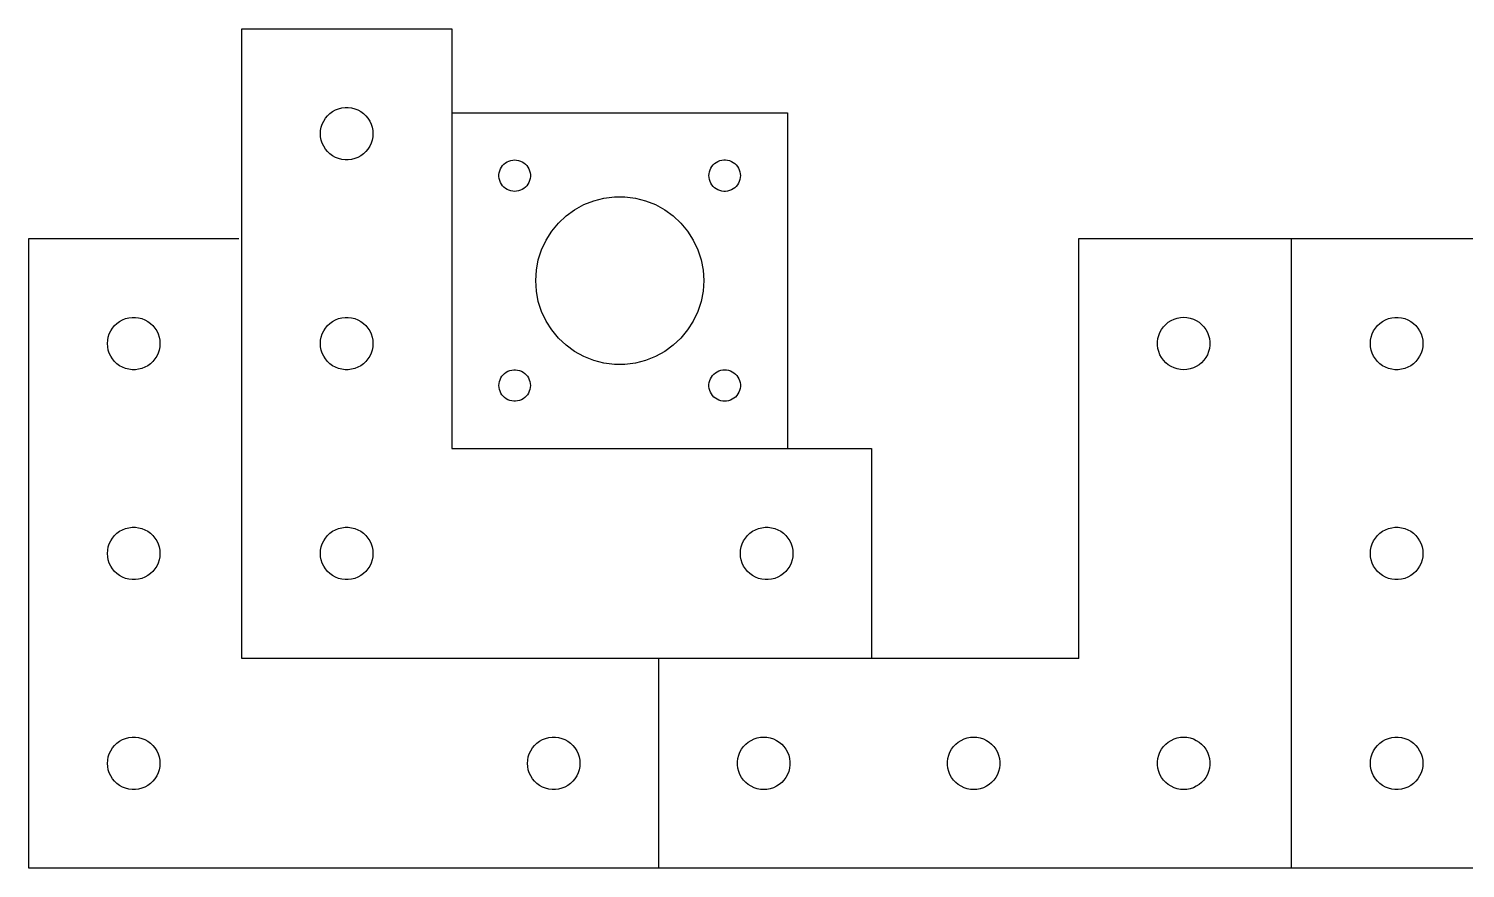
# Model space of a CAD drawing. Extents: x 0 to 499, y -2 to 80.
# Drawn here: x 0.1 to 137, y 0.1 to 80.1 of the extents above; entities that cross this region are included whole.
import ezdxf

# ---------------------------------------------------------------- set-up
doc = ezdxf.new("R2010")
doc.units = 0
doc.layers.add('LAYER_1', color=7, linetype='CONTINUOUS')

msp = doc.modelspace()

# ---------------------------------------------------------------- linework, layer by layer
at = {"layer": 'LAYER_1', "color": 7}
for p, q in [((20.423333, 20.141117), (20.423333, 80.141115)), ((20.423333, 80.141115), (40.423333, 80.141115)), ((40.423333, 80.141115), (40.423333, 40.141116)), ((29.359333, 72.403115), (29.650333, 72.519114)), ((29.650333, 72.519114), (29.955333, 72.597115)), ((29.955333, 72.597115), (30.266334, 72.636115)), ((30.266334, 72.636115), (30.580333, 72.636115)), ((30.580333, 72.636115), (30.891334, 72.597115)), ((30.891334, 72.597115), (31.196333, 72.519114)), ((31.196333, 72.519114), (31.487334, 72.403115)), ((28.099333, 71.061115), (28.232333, 71.345115)), ((28.232333, 71.345115), (28.400334, 71.610116)), ((28.400334, 71.610116), (28.601333, 71.852116)), ((28.601333, 71.852116), (28.829333, 72.067116)), ((28.829333, 72.067116), (29.083333, 72.252115)), ((29.083333, 72.252115), (29.359333, 72.403115)), ((31.487334, 72.403115), (31.763333, 72.252115)), ((31.763333, 72.252115), (32.017333, 72.067116)), ((32.017333, 72.067116), (32.245333, 71.852116)), ((32.245333, 71.852116), (32.446333, 71.610116)), ((32.446333, 71.610116), (32.614333, 71.345115)), ((32.614333, 71.345115), (32.747334, 71.061115)), ((40.423334, 72.141112), (72.423334, 72.141112)), ((72.423334, 72.141112), (72.423334, 40.141117)), ((27.943333, 69.828114), (27.923332, 70.141116)), ((27.923333, 70.141116), (27.943334, 70.454114)), ((27.943333, 70.454114), (28.002333, 70.763116)), ((28.002333, 69.519115), (27.943333, 69.828114)), ((28.002333, 70.763116), (28.099333, 71.061115)), ((32.747334, 71.061115), (32.844333, 70.763116)), ((32.844333, 70.763116), (32.903333, 70.454114)), ((32.903333, 69.828114), (32.844333, 69.519115)), ((32.923334, 70.141116), (32.903332, 69.828114)), ((32.903333, 70.454114), (32.923334, 70.141116)), ((28.099333, 69.221116), (28.002333, 69.519115)), ((28.232333, 68.937116), (28.099333, 69.221116)), ((28.400334, 68.672115), (28.232333, 68.937116)), ((28.601333, 68.430115), (28.400334, 68.672115)), ((28.829333, 68.215115), (28.601333, 68.430115)), ((32.245333, 68.430115), (32.017333, 68.215115)), ((32.446333, 68.672115), (32.245333, 68.430115)), ((32.614333, 68.937116), (32.446333, 68.672115)), ((32.747334, 69.221116), (32.614333, 68.937116)), ((32.844333, 69.519115), (32.747334, 69.221116)), ((29.083333, 68.030116), (28.829333, 68.215115)), ((29.359333, 67.879116), (29.083333, 68.030116)), ((29.650333, 67.763117), (29.359333, 67.879116)), ((29.955333, 67.685116), (29.650333, 67.763117)), ((30.266334, 67.646116), (29.955333, 67.685116)), ((30.580333, 67.646116), (30.266334, 67.646116)), ((30.891334, 67.685116), (30.580333, 67.646116)), ((31.196333, 67.763117), (30.891334, 67.685116)), ((31.487334, 67.879116), (31.196333, 67.763117)), ((31.763333, 68.030116), (31.487334, 67.879116)), ((32.017333, 68.215115), (31.763333, 68.030116)), ((45.157334, 66.945116), (45.267334, 67.097121)), ((45.267334, 67.097121), (45.396334, 67.234112)), ((45.396334, 67.234112), (45.541334, 67.3551)), ((45.541334, 67.3551), (45.700334, 67.45512)), ((45.700334, 67.45512), (45.871334, 67.536118)), ((45.871334, 67.536118), (46.050334, 67.594114)), ((46.050334, 67.594114), (46.235334, 67.62911)), ((46.235334, 67.62911), (46.423334, 67.641246)), ((46.423334, 67.641104), (46.611334, 67.628969)), ((46.611334, 67.62911), (46.796334, 67.594114)), ((46.796334, 67.594114), (46.975334, 67.536118)), ((46.975334, 67.536118), (47.146334, 67.45512)), ((47.146334, 67.45512), (47.305334, 67.3551)), ((47.305334, 67.3551), (47.450334, 67.234112)), ((47.450334, 67.234112), (47.579334, 67.097121)), ((47.579334, 67.097121), (47.689334, 66.945116)), ((65.209334, 67.023122), (65.330334, 67.1681)), ((65.330334, 67.1681), (65.467334, 67.297104)), ((65.467334, 67.297104), (65.619334, 67.407114)), ((65.619334, 67.407114), (65.784334, 67.498102)), ((65.784334, 67.498102), (65.959334, 67.568122)), ((65.959334, 67.568122), (66.142334, 67.614124)), ((66.142334, 67.614124), (66.329334, 67.638113)), ((66.329334, 67.638113), (66.517334, 67.638113)), ((66.517334, 67.638113), (66.704334, 67.614124)), ((66.704334, 67.614124), (66.887334, 67.568122)), ((66.887334, 67.568122), (67.062334, 67.498102)), ((67.062334, 67.498102), (67.227334, 67.407114)), ((67.227334, 67.407114), (67.379334, 67.297104)), ((67.379334, 67.297104), (67.516334, 67.1681)), ((67.516334, 67.1681), (67.637334, 67.023122)), ((44.926334, 66.235102), (44.950334, 66.422102)), ((44.926334, 66.047113), (44.926334, 66.235102)), ((44.950334, 65.860113), (44.926334, 66.047113)), ((44.950334, 66.422102), (44.996334, 66.605123)), ((44.996334, 65.67712), (44.950334, 65.860113)), ((44.996334, 66.605123), (45.066334, 66.780101)), ((45.066334, 65.502114), (44.996334, 65.67712)), ((45.066334, 66.780101), (45.157334, 66.945116)), ((47.689334, 66.945116), (47.780334, 66.780101)), ((47.780334, 66.780101), (47.850334, 66.605123)), ((47.850334, 65.67712), (47.780334, 65.502114)), ((47.850334, 66.605123), (47.896334, 66.422102)), ((47.896334, 65.860113), (47.850334, 65.67712)), ((47.896334, 66.422102), (47.920334, 66.235102)), ((47.920334, 66.047113), (47.896334, 65.860113)), ((47.920334, 66.235102), (47.920334, 66.047113)), ((64.923334, 66.141122), (64.935334, 66.32911)), ((64.935334, 65.953105), (64.923334, 66.141122)), ((64.935334, 66.32911), (64.970334, 66.514106)), ((64.970334, 65.768108), (64.935334, 65.953105)), ((64.970334, 66.514106), (65.028334, 66.69312)), ((65.028334, 65.589123), (64.970334, 65.768108)), ((65.028334, 66.69312), (65.109334, 66.864118)), ((65.109334, 66.864118), (65.209334, 67.023122)), ((67.637334, 67.023122), (67.737334, 66.864118)), ((67.737334, 66.864118), (67.818334, 66.69312)), ((67.818334, 66.69312), (67.876334, 66.514106)), ((67.876334, 65.768108), (67.818334, 65.589123)), ((67.876334, 66.514106), (67.911334, 66.32911)), ((67.911334, 65.953105), (67.876334, 65.768108)), ((67.911334, 66.32911), (67.923334, 66.141122)), ((67.923334, 66.141122), (67.911334, 65.953105)), ((45.157334, 65.337099), (45.066334, 65.502114)), ((45.267334, 65.185122), (45.157334, 65.337099)), ((45.396334, 65.048103), (45.267334, 65.185122)), ((45.541334, 64.927114), (45.396334, 65.048103)), ((45.700334, 64.827123), (45.541334, 64.927114)), ((45.871334, 64.746125), (45.700334, 64.827123)), ((46.050334, 64.6881), (45.871334, 64.746125)), ((46.235334, 64.653105), (46.050334, 64.6881)), ((46.423334, 64.64111), (46.235334, 64.653246)), ((46.611334, 64.653105), (46.423334, 64.640969)), ((46.796334, 64.6881), (46.611334, 64.653105)), ((46.975334, 64.746125), (46.796334, 64.6881)), ((47.146334, 64.827123), (46.975334, 64.746125)), ((47.305334, 64.927114), (47.146334, 64.827123)), ((47.450334, 65.048103), (47.305334, 64.927114)), ((47.579334, 65.185122), (47.450334, 65.048103)), ((47.689334, 65.337099), (47.579334, 65.185122)), ((47.780334, 65.502114), (47.689334, 65.337099)), ((65.109334, 65.418125), (65.028334, 65.589123)), ((65.209334, 65.259121), (65.109334, 65.418125)), ((65.330334, 65.114115), (65.209334, 65.259121)), ((65.467334, 64.985111), (65.330334, 65.114115)), ((65.619334, 64.875101), (65.467334, 64.985111)), ((65.784334, 64.784112), (65.619334, 64.875101)), ((65.959334, 64.714121), (65.784334, 64.784112)), ((66.142334, 64.668119), (65.959334, 64.714121)), ((66.329334, 64.644102), (66.142334, 64.668091)), ((66.517334, 64.644102), (66.329334, 64.644102)), ((66.704334, 64.668119), (66.517334, 64.64413)), ((66.887334, 64.714121), (66.704334, 64.668119)), ((67.062334, 64.784112), (66.887334, 64.714121)), ((67.227334, 64.875101), (67.062334, 64.784112)), ((67.379334, 64.985111), (67.227334, 64.875101)), ((67.516334, 65.114115), (67.379334, 64.985111)), ((67.637334, 65.259121), (67.516334, 65.114115)), ((67.737334, 65.418125), (67.637334, 65.259121)), ((67.818334, 65.589123), (67.737334, 65.418125)), ((52.136334, 62.896102), (53.017334, 63.380113)), ((53.017334, 63.380113), (53.951334, 63.749119)), ((53.951334, 63.749119), (54.924334, 63.999111)), ((54.924334, 63.999111), (55.921334, 64.125124)), ((55.921334, 64.125124), (56.925334, 64.125124)), ((56.925334, 64.125124), (57.922334, 63.999111)), ((57.922334, 63.999111), (58.895334, 63.749119)), ((58.895334, 63.749119), (59.829334, 63.380113)), ((59.829334, 63.380113), (60.710334, 62.896102)), ((49.951334, 60.843105), (50.591334, 61.617099)), ((50.591334, 61.617099), (51.324334, 62.305101)), ((51.324334, 62.305101), (52.136334, 62.896102)), ((60.710334, 62.896102), (61.522334, 62.305101)), ((61.522334, 62.305101), (62.255334, 61.617099)), ((62.255334, 61.617099), (62.895334, 60.843105)), ((49.413334, 59.995112), (49.951334, 60.843105)), ((62.895334, 60.843105), (63.433334, 59.995112)), ((0.141111, 0.141117), (0.141111, 60.141116)), ((0.141111, 60.141116), (20.141111, 60.141116)), ((48.674334, 58.131119), (48.985334, 59.086102)), ((48.985334, 59.086102), (49.413334, 59.995112)), ((63.433334, 59.995112), (63.861334, 59.086102)), ((63.861334, 59.086102), (64.172334, 58.131119)), ((100.141109, 20.141113), (100.141109, 60.141111)), ((100.141109, 60.141111), (140.42333, 60.141111)), ((120.42333, 0.141112), (120.42333, 60.141111)), ((48.486334, 57.144103), (48.674334, 58.131119)), ((64.172334, 58.131119), (64.360334, 57.144103)), ((48.423334, 56.141113), (48.486334, 57.144103)), ((48.486334, 55.138124), (48.423334, 56.141113)), ((64.360334, 57.144103), (64.423334, 56.141113)), ((64.423334, 56.141113), (64.360334, 55.138124)), ((48.674334, 54.151108), (48.486334, 55.138124)), ((64.360334, 55.138124), (64.172334, 54.151108)), ((48.985334, 53.196124), (48.674334, 54.151108)), ((64.172334, 54.151108), (63.861334, 53.196124)), ((8.319111, 51.852117), (8.547111, 52.067116)), ((8.547111, 52.067116), (8.801111, 52.252116)), ((8.801111, 52.252116), (9.077111, 52.403116)), ((9.077111, 52.403116), (9.368111, 52.519115)), ((9.368111, 52.519115), (9.673111, 52.597115)), ((9.673111, 52.597115), (9.984111, 52.636116)), ((9.984111, 52.636116), (10.298111, 52.636116)), ((10.298111, 52.636116), (10.609111, 52.597115)), ((10.609111, 52.597115), (10.914111, 52.519115)), ((10.914111, 52.519115), (11.205111, 52.403116)), ((11.205111, 52.403116), (11.481111, 52.252116)), ((11.481111, 52.252116), (11.735111, 52.067116)), ((11.735111, 52.067116), (11.963111, 51.852117)), ((28.601333, 51.852116), (28.829333, 52.067116)), ((28.829333, 52.067116), (29.083333, 52.252116)), ((29.083333, 52.252116), (29.359333, 52.403116)), ((29.359333, 52.403116), (29.650333, 52.519115)), ((29.650333, 52.519115), (29.955333, 52.597115)), ((29.955333, 52.597115), (30.266334, 52.636116)), ((30.266334, 52.636116), (30.580333, 52.636116)), ((30.580333, 52.636116), (30.891334, 52.597115)), ((30.891334, 52.597115), (31.196333, 52.519115)), ((31.196333, 52.519115), (31.487334, 52.403116)), ((31.487334, 52.403116), (31.763333, 52.252116)), ((31.763333, 52.252116), (32.017333, 52.067116)), ((32.017333, 52.067116), (32.245333, 51.852116)), ((49.413334, 52.287115), (48.985334, 53.196124)), ((49.951334, 51.439122), (49.413334, 52.287115)), ((63.433334, 52.287115), (62.895334, 51.439122)), ((63.861334, 53.196124), (63.433334, 52.287115)), ((108.4301, 51.963112), (108.672105, 52.164111)), ((108.672105, 52.164111), (108.937112, 52.332112)), ((108.937112, 52.332112), (109.221112, 52.465112)), ((109.221112, 52.465112), (109.51911, 52.562112)), ((109.51911, 52.562112), (109.828116, 52.621114)), ((109.828116, 52.621114), (110.1411, 52.641123)), ((110.1411, 52.641112), (110.454113, 52.621102)), ((110.454113, 52.621114), (110.763118, 52.562112)), ((110.763118, 52.562112), (111.061116, 52.465112)), ((111.061116, 52.465112), (111.345116, 52.332112)), ((111.345116, 52.332112), (111.610123, 52.164111)), ((111.610123, 52.164111), (111.8521, 51.963112)), ((128.60133, 51.852112), (128.82933, 52.067111)), ((128.82933, 52.067111), (129.08333, 52.252111)), ((129.08333, 52.252111), (129.35933, 52.403111)), ((129.35933, 52.403111), (129.65033, 52.51911)), ((129.65033, 52.51911), (129.95533, 52.597111)), ((129.95533, 52.597111), (130.26633, 52.636111)), ((130.26633, 52.636111), (130.58033, 52.636111)), ((130.58033, 52.636111), (130.891331, 52.597111)), ((130.891331, 52.597111), (131.19633, 52.51911)), ((131.19633, 52.51911), (131.487331, 52.403111)), ((131.487331, 52.403111), (131.76333, 52.252111)), ((131.76333, 52.252111), (132.01733, 52.067111)), ((132.01733, 52.067111), (132.24533, 51.852112)), ((7.661111, 50.454115), (7.720111, 50.763117)), ((7.720111, 50.763117), (7.817111, 51.061115)), ((7.817111, 51.061115), (7.950111, 51.345116)), ((7.950111, 51.345116), (8.118111, 51.610117)), ((8.118111, 51.610117), (8.319111, 51.852117)), ((11.963111, 51.852117), (12.164111, 51.610117)), ((12.164111, 51.610117), (12.332111, 51.345116)), ((12.332111, 51.345116), (12.465111, 51.061115)), ((12.465111, 51.061115), (12.562111, 50.763117)), ((12.562111, 50.763117), (12.621111, 50.454115)), ((27.943333, 50.454115), (28.002333, 50.763117)), ((28.002333, 50.763117), (28.099333, 51.061115)), ((28.099333, 51.061115), (28.232333, 51.345116)), ((28.232333, 51.345116), (28.400334, 51.610117)), ((28.400334, 51.610117), (28.601333, 51.852116)), ((32.245333, 51.852116), (32.446333, 51.610117)), ((32.446333, 51.610117), (32.614333, 51.345116)), ((32.614333, 51.345116), (32.747334, 51.061115)), ((32.747334, 51.061115), (32.844333, 50.763117)), ((32.844333, 50.763117), (32.903333, 50.454115)), ((50.591334, 50.665099), (49.951334, 51.439122)), ((51.324334, 49.977098), (50.591334, 50.665099)), ((62.255334, 50.665099), (61.522334, 49.977098)), ((62.895334, 51.439122), (62.255334, 50.665099)), ((107.685118, 50.609112), (107.763096, 50.914112)), ((107.763096, 50.914112), (107.879117, 51.205112)), ((107.879117, 51.205112), (108.030106, 51.481114)), ((108.030106, 51.481114), (108.215103, 51.735114)), ((108.215103, 51.735114), (108.4301, 51.963112)), ((111.8521, 51.963112), (112.067097, 51.735114)), ((112.067097, 51.735114), (112.252122, 51.481114)), ((112.252122, 51.481114), (112.403111, 51.205112)), ((112.403111, 51.205112), (112.519104, 50.914112)), ((112.519104, 50.914112), (112.597111, 50.609112)), ((127.94333, 50.45411), (128.00233, 50.763112)), ((128.00233, 50.763112), (128.09933, 51.061111)), ((128.09933, 51.061111), (128.23233, 51.345111)), ((128.23233, 51.345111), (128.400331, 51.610112)), ((128.400331, 51.610112), (128.60133, 51.852112)), ((132.24533, 51.852112), (132.44633, 51.610112)), ((132.44633, 51.610112), (132.61433, 51.345111)), ((132.61433, 51.345111), (132.747331, 51.061111)), ((132.747331, 51.061111), (132.84433, 50.763112)), ((132.84433, 50.763112), (132.90333, 50.45411)), ((7.661111, 49.828115), (7.64111, 50.141116)), ((7.641111, 50.141116), (7.661112, 50.454115)), ((7.720111, 49.519115), (7.661111, 49.828115)), ((7.817111, 49.221117), (7.720111, 49.519115)), ((12.562111, 49.519115), (12.465111, 49.221117)), ((12.621111, 49.828115), (12.562111, 49.519115)), ((12.641111, 50.141116), (12.62111, 49.828115)), ((12.621111, 50.454115), (12.641112, 50.141116)), ((27.943333, 49.828115), (27.923332, 50.141116)), ((27.923333, 50.141116), (27.943334, 50.454115)), ((28.002333, 49.519115), (27.943333, 49.828115)), ((28.099333, 49.221114), (28.002333, 49.519115)), ((32.844333, 49.519115), (32.747334, 49.221114)), ((32.903333, 49.828115), (32.844333, 49.519115)), ((32.923334, 50.141116), (32.903332, 49.828115)), ((32.903333, 50.454115), (32.923334, 50.141116)), ((52.136334, 49.386124), (51.324334, 49.977098)), ((53.017334, 48.902113), (52.136334, 49.386124)), ((60.710334, 49.386124), (59.829334, 48.902113)), ((61.522334, 49.977098), (60.710334, 49.386124)), ((107.646114, 50.298111), (107.685118, 50.609112)), ((107.646114, 49.984111), (107.646114, 50.298111)), ((107.685118, 49.673113), (107.646114, 49.984111)), ((107.763096, 49.368113), (107.685118, 49.673113)), ((107.879117, 49.077114), (107.763096, 49.368113)), ((112.519104, 49.368113), (112.403111, 49.077114)), ((112.597111, 49.673113), (112.519104, 49.368113)), ((112.597111, 50.609112), (112.636114, 50.298111)), ((112.636114, 49.984111), (112.597111, 49.673113)), ((112.636114, 50.298111), (112.636114, 49.984111)), ((127.94333, 49.82811), (127.923329, 50.141111)), ((127.92333, 50.141111), (127.943331, 50.45411)), ((128.00233, 49.51911), (127.94333, 49.82811)), ((128.09933, 49.221112), (128.00233, 49.51911)), ((132.84433, 49.51911), (132.747331, 49.221112)), ((132.90333, 49.82811), (132.84433, 49.51911)), ((132.923331, 50.141111), (132.903329, 49.82811)), ((132.90333, 50.45411), (132.923331, 50.141111)), ((7.950111, 48.937117), (7.817111, 49.221117)), ((8.118111, 48.672116), (7.950111, 48.937117)), ((8.319111, 48.430116), (8.118111, 48.672116)), ((8.547111, 48.215116), (8.319111, 48.430116)), ((8.801111, 48.030116), (8.547111, 48.215116)), ((9.077111, 47.879116), (8.801111, 48.030116)), ((11.481111, 48.030116), (11.205111, 47.879116)), ((11.735111, 48.215116), (11.481111, 48.030116)), ((11.963111, 48.430116), (11.735111, 48.215116)), ((12.164111, 48.672116), (11.963111, 48.430116)), ((12.332111, 48.937117), (12.164111, 48.672116)), ((12.465111, 49.221117), (12.332111, 48.937117)), ((28.232333, 48.937117), (28.099333, 49.221114)), ((28.400334, 48.672115), (28.232333, 48.937117)), ((28.601333, 48.430116), (28.400334, 48.672115)), ((28.829333, 48.215116), (28.601333, 48.430116)), ((29.083333, 48.030116), (28.829333, 48.215116)), ((29.359333, 47.879116), (29.083333, 48.030116)), ((31.763333, 48.030116), (31.487334, 47.879116)), ((32.017333, 48.215116), (31.763333, 48.030116)), ((32.245333, 48.430116), (32.017333, 48.215116)), ((32.446333, 48.672115), (32.245333, 48.430116)), ((32.614333, 48.937117), (32.446333, 48.672115)), ((32.747334, 49.221114), (32.614333, 48.937117)), ((53.951334, 48.533108), (53.017334, 48.902113)), ((54.924334, 48.283115), (53.951334, 48.533108)), ((55.921334, 48.157103), (54.924334, 48.283115)), ((56.925334, 48.157103), (55.921334, 48.157103)), ((57.922334, 48.283115), (56.925334, 48.157103)), ((58.895334, 48.533108), (57.922334, 48.283115)), ((59.829334, 48.902113), (58.895334, 48.533108)), ((108.030106, 48.801112), (107.879117, 49.077114)), ((108.215103, 48.547112), (108.030106, 48.801112)), ((108.4301, 48.319113), (108.215103, 48.547112)), ((108.672105, 48.118111), (108.4301, 48.319113)), ((108.937112, 47.950113), (108.672105, 48.118111)), ((109.221112, 47.817113), (108.937112, 47.950113)), ((111.345116, 47.950113), (111.061116, 47.817113)), ((111.610123, 48.118111), (111.345116, 47.950113)), ((111.8521, 48.319113), (111.610123, 48.118111)), ((112.067097, 48.547112), (111.8521, 48.319113)), ((112.252122, 48.801112), (112.067097, 48.547112)), ((112.403111, 49.077114), (112.252122, 48.801112)), ((128.23233, 48.937112), (128.09933, 49.221112)), ((128.400331, 48.672111), (128.23233, 48.937112)), ((128.60133, 48.430111), (128.400331, 48.672111)), ((128.82933, 48.215111), (128.60133, 48.430111)), ((129.08333, 48.030112), (128.82933, 48.215111)), ((129.35933, 47.879111), (129.08333, 48.030112)), ((131.76333, 48.030112), (131.487331, 47.879111)), ((132.01733, 48.215111), (131.76333, 48.030112)), ((132.24533, 48.430111), (132.01733, 48.215111)), ((132.44633, 48.672111), (132.24533, 48.430111)), ((132.61433, 48.937112), (132.44633, 48.672111)), ((132.747331, 49.221112), (132.61433, 48.937112)), ((9.368111, 47.763117), (9.077111, 47.879116)), ((9.673111, 47.685117), (9.368111, 47.763117)), ((9.984111, 47.646116), (9.673111, 47.685117)), ((10.298111, 47.646116), (9.984111, 47.646116)), ((10.609111, 47.685117), (10.298111, 47.646116)), ((10.914111, 47.763117), (10.609111, 47.685117)), ((11.205111, 47.879116), (10.914111, 47.763117)), ((29.650333, 47.763114), (29.359333, 47.879116)), ((29.955333, 47.685117), (29.650333, 47.763114)), ((30.266334, 47.646116), (29.955333, 47.685117)), ((30.580333, 47.646116), (30.266334, 47.646116)), ((30.891334, 47.685117), (30.580333, 47.646116)), ((31.196333, 47.763114), (30.891334, 47.685117)), ((31.487334, 47.879116), (31.196333, 47.763114)), ((44.970334, 46.514118), (45.028334, 46.693104)), ((45.028334, 46.693104), (45.109334, 46.864102)), ((45.109334, 46.864102), (45.209334, 47.023106)), ((45.209334, 47.023106), (45.330334, 47.168112)), ((45.330334, 47.168112), (45.467334, 47.297116)), ((45.467334, 47.297116), (45.619334, 47.407126)), ((45.619334, 47.407126), (45.784334, 47.498114)), ((45.784334, 47.498114), (45.959334, 47.568105)), ((45.959334, 47.568105), (46.142334, 47.614108)), ((46.142334, 47.614108), (46.329334, 47.638096)), ((46.329334, 47.638125), (46.517334, 47.638125)), ((46.517334, 47.638125), (46.704334, 47.614136)), ((46.704334, 47.614108), (46.887334, 47.568105)), ((46.887334, 47.568105), (47.062334, 47.498114)), ((47.062334, 47.498114), (47.227334, 47.407126)), ((47.227334, 47.407126), (47.379334, 47.297116)), ((47.379334, 47.297116), (47.516334, 47.168112)), ((47.516334, 47.168112), (47.637334, 47.023106)), ((47.637334, 47.023106), (47.737334, 46.864102)), ((47.737334, 46.864102), (47.818334, 46.693104)), ((47.818334, 46.693104), (47.876334, 46.514118)), ((64.950334, 46.422114), (64.996334, 46.605107)), ((64.996334, 46.605107), (65.066334, 46.780113)), ((65.066334, 46.780113), (65.157334, 46.9451)), ((65.157334, 46.9451), (65.267334, 47.097105)), ((65.267334, 47.097105), (65.396334, 47.234124)), ((65.396334, 47.234124), (65.541334, 47.355112)), ((65.541334, 47.355112), (65.700334, 47.455104)), ((65.700334, 47.455104), (65.871334, 47.536101)), ((65.871334, 47.536101), (66.050334, 47.594098)), ((66.050334, 47.594098), (66.235334, 47.629122)), ((66.235334, 47.629122), (66.423334, 47.641257)), ((66.423334, 47.641116), (66.611334, 47.628981)), ((66.611334, 47.629122), (66.796334, 47.594098)), ((66.796334, 47.594098), (66.975334, 47.536101)), ((66.975334, 47.536101), (67.146334, 47.455104)), ((67.146334, 47.455104), (67.305334, 47.355112)), ((67.305334, 47.355112), (67.450334, 47.234124)), ((67.450334, 47.234124), (67.579334, 47.097105)), ((67.579334, 47.097105), (67.689334, 46.9451)), ((67.689334, 46.9451), (67.780334, 46.780113)), ((67.780334, 46.780113), (67.850334, 46.605107)), ((67.850334, 46.605107), (67.896334, 46.422114)), ((109.51911, 47.720113), (109.221112, 47.817113)), ((109.828116, 47.661112), (109.51911, 47.720113)), ((110.1411, 47.641113), (109.828116, 47.661123)), ((110.454113, 47.661112), (110.1411, 47.641102)), ((110.763118, 47.720113), (110.454113, 47.661112)), ((111.061116, 47.817113), (110.763118, 47.720113)), ((129.65033, 47.763112), (129.35933, 47.879111)), ((129.95533, 47.685112), (129.65033, 47.763112)), ((130.26633, 47.646112), (129.95533, 47.685112)), ((130.58033, 47.646112), (130.26633, 47.646112)), ((130.891331, 47.685112), (130.58033, 47.646112)), ((131.19633, 47.763112), (130.891331, 47.685112)), ((131.487331, 47.879111), (131.19633, 47.763112)), ((44.923334, 46.141105), (44.935334, 46.329122)), ((44.935334, 45.953117), (44.923334, 46.141105)), ((44.935334, 46.329122), (44.970334, 46.514118)), ((44.970334, 45.76812), (44.935334, 45.953117)), ((45.028334, 45.589107), (44.970334, 45.76812)), ((45.109334, 45.418108), (45.028334, 45.589107)), ((45.209334, 45.259104), (45.109334, 45.418108)), ((45.330334, 45.114098), (45.209334, 45.259104)), ((47.637334, 45.259104), (47.516334, 45.114098)), ((47.737334, 45.418108), (47.637334, 45.259104)), ((47.818334, 45.589107), (47.737334, 45.418108)), ((47.876334, 45.76812), (47.818334, 45.589107)), ((47.876334, 46.514118), (47.911334, 46.329122)), ((47.911334, 45.953117), (47.876334, 45.76812)), ((47.911334, 46.329122), (47.923334, 46.141105)), ((47.923334, 46.141105), (47.911334, 45.953117)), ((64.926334, 46.235113), (64.950334, 46.422114)), ((64.926334, 46.047125), (64.926334, 46.235113)), ((64.950334, 45.860125), (64.926334, 46.047125)), ((64.996334, 45.677104), (64.950334, 45.860125)), ((65.066334, 45.502126), (64.996334, 45.677104)), ((65.157334, 45.33711), (65.066334, 45.502126)), ((65.267334, 45.185106), (65.157334, 45.33711)), ((65.396334, 45.048115), (65.267334, 45.185106)), ((67.579334, 45.185106), (67.450334, 45.048115)), ((67.689334, 45.33711), (67.579334, 45.185106)), ((67.780334, 45.502126), (67.689334, 45.33711)), ((67.850334, 45.677104), (67.780334, 45.502126)), ((67.896334, 45.860125), (67.850334, 45.677104)), ((67.896334, 46.422114), (67.920334, 46.235113)), ((67.920334, 46.047125), (67.896334, 45.860125)), ((67.920334, 46.235113), (67.920334, 46.047125)), ((45.467334, 44.985123), (45.330334, 45.114098)), ((45.619334, 44.875113), (45.467334, 44.985123)), ((45.784334, 44.784124), (45.619334, 44.875113)), ((45.959334, 44.714105), (45.784334, 44.784124)), ((46.142334, 44.668103), (45.959334, 44.714105)), ((46.329334, 44.644114), (46.142334, 44.668103)), ((46.517334, 44.644114), (46.329334, 44.644114)), ((46.704334, 44.668103), (46.517334, 44.644114)), ((46.887334, 44.714105), (46.704334, 44.668103)), ((47.062334, 44.784124), (46.887334, 44.714105)), ((47.227334, 44.875113), (47.062334, 44.784124)), ((47.379334, 44.985123), (47.227334, 44.875113)), ((47.516334, 45.114098), (47.379334, 44.985123)), ((65.541334, 44.927098), (65.396334, 45.048115)), ((65.700334, 44.827107), (65.541334, 44.927098)), ((65.871334, 44.746109), (65.700334, 44.827107)), ((66.050334, 44.688112), (65.871334, 44.746109)), ((66.235334, 44.653117), (66.050334, 44.688112)), ((66.423334, 44.641122), (66.235334, 44.653258)), ((66.611334, 44.653117), (66.423334, 44.640981)), ((66.796334, 44.688112), (66.611334, 44.653117)), ((66.975334, 44.746109), (66.796334, 44.688112)), ((67.146334, 44.827107), (66.975334, 44.746109)), ((67.305334, 44.927098), (67.146334, 44.827107)), ((67.450334, 45.048115), (67.305334, 44.927098)), ((40.423333, 40.141116), (80.423332, 40.141116)), ((80.423332, 40.141116), (80.423332, 20.141117)), ((7.950111, 31.345116), (8.118111, 31.610117)), ((8.118111, 31.610117), (8.319111, 31.852117)), ((8.319111, 31.852117), (8.547111, 32.067117)), ((8.547111, 32.067117), (8.801111, 32.252116)), ((8.801111, 32.252116), (9.077111, 32.403116)), ((9.077111, 32.403116), (9.368111, 32.519115)), ((9.368111, 32.519115), (9.673111, 32.597116)), ((9.673111, 32.597116), (9.984111, 32.636116)), ((9.984111, 32.636116), (10.298111, 32.636116)), ((10.298111, 32.636116), (10.609111, 32.597116)), ((10.609111, 32.597116), (10.914111, 32.519115)), ((10.914111, 32.519115), (11.205111, 32.403116)), ((11.205111, 32.403116), (11.481111, 32.252116)), ((11.481111, 32.252116), (11.735111, 32.067117)), ((11.735111, 32.067117), (11.963111, 31.852117)), ((11.963111, 31.852117), (12.164111, 31.610117)), ((12.164111, 31.610117), (12.332111, 31.345116)), ((28.232333, 31.345113), (28.400334, 31.61012)), ((28.400334, 31.61012), (28.601333, 31.852125)), ((28.601333, 31.852125), (28.829333, 32.067122)), ((28.829333, 32.067122), (29.083333, 32.252119)), ((29.083333, 32.252119), (29.359333, 32.403108)), ((29.359333, 32.403108), (29.650333, 32.519129)), ((29.650333, 32.519129), (29.955333, 32.597107)), ((29.955333, 32.597107), (30.266334, 32.636111)), ((30.266334, 32.636111), (30.580333, 32.636111)), ((30.580333, 32.636111), (30.891334, 32.597107)), ((30.891334, 32.597107), (31.196333, 32.519129)), ((31.196333, 32.519129), (31.487334, 32.403108)), ((31.487334, 32.403108), (31.763333, 32.252119)), ((31.763333, 32.252119), (32.017333, 32.067122)), ((32.017333, 32.067122), (32.245333, 31.852125)), ((32.245333, 31.852125), (32.446333, 31.61012)), ((32.446333, 31.61012), (32.614333, 31.345113)), ((68.232334, 31.345113), (68.400332, 31.61012)), ((68.400332, 31.61012), (68.601334, 31.852125)), ((68.601334, 31.852125), (68.829333, 32.067122)), ((68.829333, 32.067122), (69.083333, 32.252119)), ((69.083333, 32.252119), (69.359335, 32.403108)), ((69.359335, 32.403108), (69.650334, 32.519129)), ((69.650334, 32.519129), (69.955334, 32.597107)), ((69.955334, 32.597107), (70.266332, 32.636111)), ((70.266332, 32.636111), (70.580332, 32.636111)), ((70.580332, 32.636111), (70.891333, 32.597107)), ((70.891333, 32.597107), (71.196333, 32.519129)), ((71.196333, 32.519129), (71.487333, 32.403108)), ((71.487333, 32.403108), (71.763335, 32.252119)), ((71.763335, 32.252119), (72.017335, 32.067122)), ((72.017335, 32.067122), (72.245333, 31.852125)), ((72.245333, 31.852125), (72.446332, 31.61012)), ((72.446332, 31.61012), (72.614333, 31.345113)), ((128.23233, 31.345111), (128.400331, 31.610112)), ((128.400331, 31.610112), (128.60133, 31.852112)), ((128.60133, 31.852112), (128.82933, 32.067112)), ((128.82933, 32.067112), (129.08333, 32.252111)), ((129.08333, 32.252111), (129.35933, 32.403112)), ((129.35933, 32.403112), (129.65033, 32.519111)), ((129.65033, 32.519111), (129.95533, 32.597111)), ((129.95533, 32.597111), (130.26633, 32.636111)), ((130.26633, 32.636111), (130.58033, 32.636111)), ((130.58033, 32.636111), (130.891331, 32.597111)), ((130.891331, 32.597111), (131.19633, 32.519111)), ((131.19633, 32.519111), (131.487331, 32.403112)), ((131.487331, 32.403112), (131.76333, 32.252111)), ((131.76333, 32.252111), (132.01733, 32.067112)), ((132.01733, 32.067112), (132.24533, 31.852112)), ((132.24533, 31.852112), (132.44633, 31.610112)), ((132.44633, 31.610112), (132.61433, 31.345111)), ((7.661111, 29.828115), (7.64111, 30.141117)), ((7.641111, 30.141117), (7.661112, 30.454115)), ((7.661111, 30.454115), (7.720111, 30.763117)), ((7.720111, 30.763117), (7.817111, 31.061116)), ((7.817111, 31.061116), (7.950111, 31.345116)), ((12.332111, 31.345116), (12.465111, 31.061116)), ((12.465111, 31.061116), (12.562111, 30.763117)), ((12.562111, 30.763117), (12.621111, 30.454115)), ((12.641111, 30.141117), (12.62111, 29.828115)), ((12.621111, 30.454115), (12.641112, 30.141117)), ((27.943333, 29.828112), (27.923332, 30.141125)), ((27.923333, 30.141125), (27.943334, 30.454109)), ((27.943333, 30.454109), (28.002333, 30.763115)), ((28.002333, 30.763115), (28.099333, 31.061113)), ((28.099333, 31.061113), (28.232333, 31.345113)), ((32.614333, 31.345113), (32.747334, 31.061113)), ((32.747334, 31.061113), (32.844333, 30.763115)), ((32.844333, 30.763115), (32.903333, 30.454109)), ((32.923334, 30.141125), (32.903332, 29.828112)), ((32.903333, 30.454109), (32.923334, 30.141125)), ((67.943333, 29.828112), (67.923323, 30.141125)), ((67.923334, 30.141125), (67.943344, 30.454109)), ((67.943333, 30.454109), (68.002334, 30.763115)), ((68.002334, 30.763115), (68.099334, 31.061113)), ((68.099334, 31.061113), (68.232334, 31.345113)), ((72.614333, 31.345113), (72.747333, 31.061113)), ((72.747333, 31.061113), (72.844333, 30.763115)), ((72.844333, 30.763115), (72.903335, 30.454109)), ((72.923333, 30.141125), (72.903323, 29.828112)), ((72.903335, 30.454109), (72.923344, 30.141125)), ((127.94333, 29.82811), (127.923329, 30.141112)), ((127.92333, 30.141112), (127.943331, 30.45411)), ((127.94333, 30.45411), (128.00233, 30.763113)), ((128.00233, 30.763113), (128.09933, 31.061111)), ((128.09933, 31.061111), (128.23233, 31.345111)), ((132.61433, 31.345111), (132.747331, 31.061111)), ((132.747331, 31.061111), (132.84433, 30.763113)), ((132.84433, 30.763113), (132.90333, 30.45411)), ((132.923331, 30.141112), (132.903329, 29.82811)), ((132.90333, 30.45411), (132.923331, 30.141112)), ((7.720111, 29.519116), (7.661111, 29.828115)), ((7.817111, 29.221114), (7.720111, 29.519116)), ((7.950111, 28.937117), (7.817111, 29.221114)), ((8.118111, 28.672116), (7.950111, 28.937117)), ((12.332111, 28.937117), (12.164111, 28.672116)), ((12.465111, 29.221114), (12.332111, 28.937117)), ((12.562111, 29.519116), (12.465111, 29.221114)), ((12.621111, 29.828115), (12.562111, 29.519116)), ((28.002333, 29.519107), (27.943333, 29.828112)), ((28.099333, 29.221109), (28.002333, 29.519107)), ((28.232333, 28.937109), (28.099333, 29.221109)), ((28.400334, 28.672102), (28.232333, 28.937109)), ((32.614333, 28.937109), (32.446333, 28.672102)), ((32.747334, 29.221109), (32.614333, 28.937109)), ((32.844333, 29.519107), (32.747334, 29.221109)), ((32.903333, 29.828112), (32.844333, 29.519107)), ((68.002334, 29.519107), (67.943333, 29.828112)), ((68.099334, 29.221109), (68.002334, 29.519107)), ((68.232334, 28.937109), (68.099334, 29.221109)), ((68.400332, 28.672102), (68.232334, 28.937109)), ((72.614333, 28.937109), (72.446332, 28.672102)), ((72.747333, 29.221109), (72.614333, 28.937109)), ((72.844333, 29.519107), (72.747333, 29.221109)), ((72.903335, 29.828112), (72.844333, 29.519107)), ((128.00233, 29.519111), (127.94333, 29.82811)), ((128.09933, 29.22111), (128.00233, 29.519111)), ((128.23233, 28.937112), (128.09933, 29.22111)), ((128.400331, 28.672111), (128.23233, 28.937112)), ((132.61433, 28.937112), (132.44633, 28.672111)), ((132.747331, 29.22111), (132.61433, 28.937112)), ((132.84433, 29.519111), (132.747331, 29.22111)), ((132.90333, 29.82811), (132.84433, 29.519111)), ((8.319111, 28.430116), (8.118111, 28.672116)), ((8.547111, 28.215116), (8.319111, 28.430116)), ((8.801111, 28.030117), (8.547111, 28.215116)), ((9.077111, 27.879117), (8.801111, 28.030117)), ((9.368111, 27.763115), (9.077111, 27.879117)), ((9.673111, 27.685117), (9.368111, 27.763115)), ((9.984111, 27.646117), (9.673111, 27.685117)), ((10.298111, 27.646117), (9.984111, 27.646117)), ((10.609111, 27.685117), (10.298111, 27.646117)), ((10.914111, 27.763115), (10.609111, 27.685117)), ((11.205111, 27.879117), (10.914111, 27.763115)), ((11.481111, 28.030117), (11.205111, 27.879117)), ((11.735111, 28.215116), (11.481111, 28.030117)), ((11.963111, 28.430116), (11.735111, 28.215116)), ((12.164111, 28.672116), (11.963111, 28.430116)), ((28.601333, 28.430125), (28.400334, 28.672102)), ((28.829333, 28.215128), (28.601333, 28.430125)), ((29.083333, 28.030103), (28.829333, 28.215128)), ((29.359333, 27.879114), (29.083333, 28.030103)), ((29.650333, 27.763121), (29.359333, 27.879114)), ((29.955333, 27.685114), (29.650333, 27.763121)), ((30.266334, 27.646111), (29.955333, 27.685114)), ((30.580333, 27.646111), (30.266334, 27.646111)), ((30.891334, 27.685114), (30.580333, 27.646111)), ((31.196333, 27.763121), (30.891334, 27.685114)), ((31.487334, 27.879114), (31.196333, 27.763121)), ((31.763333, 28.030103), (31.487334, 27.879114)), ((32.017333, 28.215128), (31.763333, 28.030103)), ((32.245333, 28.430125), (32.017333, 28.215128)), ((32.446333, 28.672102), (32.245333, 28.430125)), ((68.601334, 28.430125), (68.400332, 28.672102)), ((68.829333, 28.215128), (68.601334, 28.430125)), ((69.083333, 28.030103), (68.829333, 28.215128)), ((69.359335, 27.879114), (69.083333, 28.030103)), ((69.650334, 27.763121), (69.359335, 27.879114)), ((69.955334, 27.685114), (69.650334, 27.763121)), ((70.266332, 27.646111), (69.955334, 27.685114)), ((70.580332, 27.646111), (70.266332, 27.646111)), ((70.891333, 27.685114), (70.580332, 27.646111)), ((71.196333, 27.763121), (70.891333, 27.685114)), ((71.487333, 27.879114), (71.196333, 27.763121)), ((71.763335, 28.030103), (71.487333, 27.879114)), ((72.017335, 28.215128), (71.763335, 28.030103)), ((72.245333, 28.430125), (72.017335, 28.215128)), ((72.446332, 28.672102), (72.245333, 28.430125)), ((128.60133, 28.430111), (128.400331, 28.672111)), ((128.82933, 28.215112), (128.60133, 28.430111)), ((129.08333, 28.030112), (128.82933, 28.215112)), ((129.35933, 27.879112), (129.08333, 28.030112)), ((129.65033, 27.76311), (129.35933, 27.879112)), ((129.95533, 27.685112), (129.65033, 27.76311)), ((130.26633, 27.646112), (129.95533, 27.685112)), ((130.58033, 27.646112), (130.26633, 27.646112)), ((130.891331, 27.685112), (130.58033, 27.646112)), ((131.19633, 27.76311), (130.891331, 27.685112)), ((131.487331, 27.879112), (131.19633, 27.76311)), ((131.76333, 28.030112), (131.487331, 27.879112)), ((132.01733, 28.215112), (131.76333, 28.030112)), ((132.24533, 28.430111), (132.01733, 28.215112)), ((132.44633, 28.672111), (132.24533, 28.430111)), ((100.141109, 20.141113), (20.423333, 20.141117)), ((60.14111, 0.141112), (60.14111, 20.141113)), ((8.801111, 12.25212), (9.077111, 12.403108)), ((9.077111, 12.403108), (9.368111, 12.51913)), ((9.368111, 12.51913), (9.673111, 12.597108)), ((9.673111, 12.597108), (9.984111, 12.636111)), ((9.984111, 12.636111), (10.298111, 12.636111)), ((10.298111, 12.636111), (10.609111, 12.597108)), ((10.609111, 12.597108), (10.914111, 12.51913)), ((10.914111, 12.51913), (11.205111, 12.403108)), ((11.205111, 12.403108), (11.481111, 12.25212)), ((48.80111, 12.25212), (49.077112, 12.403108)), ((49.077112, 12.403108), (49.368112, 12.51913)), ((49.368112, 12.51913), (49.673112, 12.597108)), ((49.673112, 12.597108), (49.98411, 12.636111)), ((49.98411, 12.636111), (50.29811, 12.636111)), ((50.29811, 12.636111), (50.609111, 12.597108)), ((50.609111, 12.597108), (50.914111, 12.51913)), ((50.914111, 12.51913), (51.20511, 12.403108)), ((51.20511, 12.403108), (51.481112, 12.25212)), ((68.672109, 12.164112), (68.93711, 12.332113)), ((68.93711, 12.332113), (69.22111, 12.465113)), ((69.22111, 12.465113), (69.519109, 12.562112)), ((69.519109, 12.562112), (69.828111, 12.621112)), ((69.828111, 12.621112), (70.141109, 12.641113)), ((70.141109, 12.641113), (70.454111, 12.621111)), ((70.454111, 12.621112), (70.76311, 12.562112)), ((70.76311, 12.562112), (71.061109, 12.465113)), ((71.061109, 12.465113), (71.345109, 12.332113)), ((71.345109, 12.332113), (71.61011, 12.164112)), ((88.672108, 12.164112), (88.937109, 12.332113)), ((88.937109, 12.332113), (89.22111, 12.465113)), ((89.22111, 12.465113), (89.519108, 12.562112)), ((89.519108, 12.562112), (89.82811, 12.621112)), ((89.82811, 12.621112), (90.141109, 12.641113)), ((90.141109, 12.641113), (90.45411, 12.621111)), ((90.45411, 12.621112), (90.76311, 12.562112)), ((90.76311, 12.562112), (91.061111, 12.465113)), ((91.061111, 12.465113), (91.345108, 12.332113)), ((91.345108, 12.332113), (91.610109, 12.164112)), ((108.672105, 12.164112), (108.937112, 12.332113)), ((108.937112, 12.332113), (109.221112, 12.465113)), ((109.221112, 12.465113), (109.51911, 12.562112)), ((109.51911, 12.562112), (109.828116, 12.621112)), ((109.828116, 12.621112), (110.1411, 12.641113)), ((110.1411, 12.641113), (110.454113, 12.621111)), ((110.454113, 12.621112), (110.763118, 12.562112)), ((110.763118, 12.562112), (111.061116, 12.465113)), ((111.061116, 12.465113), (111.345116, 12.332113)), ((111.345116, 12.332113), (111.610123, 12.164112)), ((129.08333, 12.252115), (129.35933, 12.403104)), ((129.35933, 12.403104), (129.65033, 12.519125)), ((129.65033, 12.519125), (129.95533, 12.597103)), ((129.95533, 12.597103), (130.26633, 12.636106)), ((130.26633, 12.636106), (130.58033, 12.636106)), ((130.58033, 12.636106), (130.891331, 12.597103)), ((130.891331, 12.597103), (131.19633, 12.519125)), ((131.19633, 12.519125), (131.487331, 12.403104)), ((131.487331, 12.403104), (131.76333, 12.252115)), ((7.720111, 10.763115), (7.817111, 11.061114)), ((7.817111, 11.061114), (7.950111, 11.345114)), ((7.950111, 11.345114), (8.118111, 11.61012)), ((8.118111, 11.61012), (8.319111, 11.852126)), ((8.319111, 11.852126), (8.547111, 12.067123)), ((8.547111, 12.067123), (8.801111, 12.25212)), ((11.481111, 12.25212), (11.735111, 12.067123)), ((11.735111, 12.067123), (11.963111, 11.852126)), ((11.963111, 11.852126), (12.164111, 11.61012)), ((12.164111, 11.61012), (12.332111, 11.345114)), ((12.332111, 11.345114), (12.465111, 11.061114)), ((12.465111, 11.061114), (12.562111, 10.763115)), ((47.720112, 10.763115), (47.817111, 11.061114)), ((47.817111, 11.061114), (47.950112, 11.345114)), ((47.950112, 11.345114), (48.11811, 11.61012)), ((48.11811, 11.61012), (48.319111, 11.852126)), ((48.319111, 11.852126), (48.54711, 12.067123)), ((48.54711, 12.067123), (48.80111, 12.25212)), ((51.481112, 12.25212), (51.735112, 12.067123)), ((51.735112, 12.067123), (51.963111, 11.852126)), ((51.963111, 11.852126), (52.16411, 11.61012)), ((52.16411, 11.61012), (52.332111, 11.345114)), ((52.332111, 11.345114), (52.465111, 11.061114)), ((52.465111, 11.061114), (52.562111, 10.763115)), ((67.763111, 10.914112), (67.87911, 11.205113)), ((67.87911, 11.205113), (68.03011, 11.481112)), ((68.03011, 11.481112), (68.215109, 11.735112)), ((68.215109, 11.735112), (68.430109, 11.963112)), ((68.430109, 11.963112), (68.672109, 12.164112)), ((71.61011, 12.164112), (71.85211, 11.963112)), ((71.85211, 11.963112), (72.06711, 11.735112)), ((72.06711, 11.735112), (72.252109, 11.481112)), ((72.252109, 11.481112), (72.403109, 11.205113)), ((72.403109, 11.205113), (72.519108, 10.914112)), ((87.76311, 10.914112), (87.879109, 11.205113)), ((87.879109, 11.205113), (88.030109, 11.481112)), ((88.030109, 11.481112), (88.215109, 11.735112)), ((88.215109, 11.735112), (88.430108, 11.963112)), ((88.430108, 11.963112), (88.672108, 12.164112)), ((91.610109, 12.164112), (91.852109, 11.963112)), ((91.852109, 11.963112), (92.067109, 11.735112)), ((92.067109, 11.735112), (92.252109, 11.481112)), ((92.252109, 11.481112), (92.403109, 11.205113)), ((92.403109, 11.205113), (92.519111, 10.914112)), ((107.763096, 10.914112), (107.879117, 11.205113)), ((107.879117, 11.205113), (108.030106, 11.481112)), ((108.030106, 11.481112), (108.215103, 11.735112)), ((108.215103, 11.735112), (108.4301, 11.963112)), ((108.4301, 11.963112), (108.672105, 12.164112)), ((111.610123, 12.164112), (111.8521, 11.963112)), ((111.8521, 11.963112), (112.067097, 11.735112)), ((112.067097, 11.735112), (112.252122, 11.481112)), ((112.252122, 11.481112), (112.403111, 11.205113)), ((112.403111, 11.205113), (112.519104, 10.914112)), ((128.00233, 10.76311), (128.09933, 11.061109)), ((128.09933, 11.061109), (128.23233, 11.345109)), ((128.23233, 11.345109), (128.400331, 11.610116)), ((128.400331, 11.610116), (128.60133, 11.852121)), ((128.60133, 11.852121), (128.82933, 12.067118)), ((128.82933, 12.067118), (129.08333, 12.252115)), ((131.76333, 12.252115), (132.01733, 12.067118)), ((132.01733, 12.067118), (132.24533, 11.852121)), ((132.24533, 11.852121), (132.44633, 11.610116)), ((132.44633, 11.610116), (132.61433, 11.345109)), ((132.61433, 11.345109), (132.747331, 11.061109)), ((132.747331, 11.061109), (132.84433, 10.76311)), ((7.661111, 9.828113), (7.64111, 10.141126)), ((7.641111, 10.141126), (7.661112, 10.45411)), ((7.661111, 10.45411), (7.720111, 10.763115)), ((7.720111, 9.519108), (7.661111, 9.828113)), ((12.562111, 10.763115), (12.621111, 10.45411)), ((12.621111, 9.828113), (12.562111, 9.519108)), ((12.641111, 10.141126), (12.62111, 9.828113)), ((12.621111, 10.45411), (12.641112, 10.141126)), ((47.66111, 9.828113), (47.641101, 10.141126)), ((47.641112, 10.141126), (47.661122, 10.45411)), ((47.66111, 10.45411), (47.720112, 10.763115)), ((47.720112, 9.519108), (47.66111, 9.828113)), ((52.562111, 10.763115), (52.621112, 10.45411)), ((52.621112, 9.828113), (52.562111, 9.519108)), ((52.641111, 10.141126), (52.621101, 9.828113)), ((52.621112, 10.45411), (52.641122, 10.141126)), ((67.64611, 10.298112), (67.68511, 10.609113)), ((67.64611, 9.984113), (67.64611, 10.298112)), ((67.68511, 9.673112), (67.64611, 9.984113)), ((67.68511, 10.609113), (67.763111, 10.914112)), ((67.763111, 9.368112), (67.68511, 9.673112)), ((72.519108, 10.914112), (72.597109, 10.609113)), ((72.597109, 9.673112), (72.519108, 9.368112)), ((72.597109, 10.609113), (72.636109, 10.298112)), ((72.636109, 9.984113), (72.597109, 9.673112)), ((72.636109, 10.298112), (72.636109, 9.984113)), ((87.646109, 10.298112), (87.68511, 10.609113)), ((87.646109, 9.984113), (87.646109, 10.298112)), ((87.68511, 9.673112), (87.646109, 9.984113)), ((87.68511, 10.609113), (87.76311, 10.914112)), ((87.76311, 9.368112), (87.68511, 9.673112)), ((92.519111, 10.914112), (92.597108, 10.609113)), ((92.597108, 9.673112), (92.519111, 9.368112)), ((92.597108, 10.609113), (92.636109, 10.298112)), ((92.636109, 9.984113), (92.597108, 9.673112)), ((92.636109, 10.298112), (92.636109, 9.984113)), ((107.646114, 10.298112), (107.685118, 10.609113)), ((107.646114, 9.984113), (107.646114, 10.298112)), ((107.685118, 9.673112), (107.646114, 9.984113)), ((107.685118, 10.609113), (107.763096, 10.914112)), ((107.763096, 9.368112), (107.685118, 9.673112)), ((112.519104, 10.914112), (112.597111, 10.609113)), ((112.597111, 9.673112), (112.519104, 9.368112)), ((112.597111, 10.609113), (112.636114, 10.298112)), ((112.636114, 9.984113), (112.597111, 9.673112)), ((112.636114, 10.298112), (112.636114, 9.984113)), ((127.94333, 9.828108), (127.923329, 10.141121)), ((127.92333, 10.141121), (127.943331, 10.454105)), ((127.94333, 10.454105), (128.00233, 10.76311)), ((128.00233, 9.519103), (127.94333, 9.828108)), ((132.84433, 10.76311), (132.90333, 10.454105)), ((132.90333, 9.828108), (132.84433, 9.519103)), ((132.923331, 10.141121), (132.903329, 9.828108)), ((132.90333, 10.454105), (132.923331, 10.141121)), ((7.817111, 9.221109), (7.720111, 9.519108)), ((7.950111, 8.937109), (7.817111, 9.221109)), ((8.118111, 8.672102), (7.950111, 8.937109)), ((8.319111, 8.430125), (8.118111, 8.672102)), ((8.547111, 8.215128), (8.319111, 8.430125)), ((8.801111, 8.030103), (8.547111, 8.215128)), ((11.735111, 8.215128), (11.481111, 8.030103)), ((11.963111, 8.430125), (11.735111, 8.215128)), ((12.164111, 8.672102), (11.963111, 8.430125)), ((12.332111, 8.937109), (12.164111, 8.672102)), ((12.465111, 9.221109), (12.332111, 8.937109)), ((12.562111, 9.519108), (12.465111, 9.221109)), ((47.817111, 9.221109), (47.720112, 9.519108)), ((47.950112, 8.937109), (47.817111, 9.221109)), ((48.11811, 8.672102), (47.950112, 8.937109)), ((48.319111, 8.430125), (48.11811, 8.672102)), ((48.54711, 8.215128), (48.319111, 8.430125)), ((48.80111, 8.030103), (48.54711, 8.215128)), ((51.735112, 8.215128), (51.481112, 8.030103)), ((51.963111, 8.430125), (51.735112, 8.215128)), ((52.16411, 8.672102), (51.963111, 8.430125)), ((52.332111, 8.937109), (52.16411, 8.672102)), ((52.465111, 9.221109), (52.332111, 8.937109)), ((52.562111, 9.519108), (52.465111, 9.221109)), ((67.87911, 9.077112), (67.763111, 9.368112)), ((68.03011, 8.801112), (67.87911, 9.077112)), ((68.215109, 8.547112), (68.03011, 8.801112)), ((68.430109, 8.319112), (68.215109, 8.547112)), ((68.672109, 8.118113), (68.430109, 8.319112)), ((71.85211, 8.319112), (71.61011, 8.118113)), ((72.06711, 8.547112), (71.85211, 8.319112)), ((72.252109, 8.801112), (72.06711, 8.547112)), ((72.403109, 9.077112), (72.252109, 8.801112)), ((72.519108, 9.368112), (72.403109, 9.077112)), ((87.879109, 9.077112), (87.76311, 9.368112)), ((88.030109, 8.801112), (87.879109, 9.077112)), ((88.215109, 8.547112), (88.030109, 8.801112)), ((88.430108, 8.319112), (88.215109, 8.547112)), ((88.672108, 8.118113), (88.430108, 8.319112)), ((91.852109, 8.319112), (91.610109, 8.118113)), ((92.067109, 8.547112), (91.852109, 8.319112)), ((92.252109, 8.801112), (92.067109, 8.547112)), ((92.403109, 9.077112), (92.252109, 8.801112)), ((92.519111, 9.368112), (92.403109, 9.077112)), ((107.879117, 9.077112), (107.763096, 9.368112)), ((108.030106, 8.801112), (107.879117, 9.077112)), ((108.215103, 8.547112), (108.030106, 8.801112)), ((108.4301, 8.319112), (108.215103, 8.547112)), ((108.672105, 8.118113), (108.4301, 8.319112)), ((111.8521, 8.319112), (111.610123, 8.118113)), ((112.067097, 8.547112), (111.8521, 8.319112)), ((112.252122, 8.801112), (112.067097, 8.547112)), ((112.403111, 9.077112), (112.252122, 8.801112)), ((112.519104, 9.368112), (112.403111, 9.077112)), ((128.09933, 9.221104), (128.00233, 9.519103)), ((128.23233, 8.937104), (128.09933, 9.221104)), ((128.400331, 8.672098), (128.23233, 8.937104)), ((128.60133, 8.43012), (128.400331, 8.672098)), ((128.82933, 8.215123), (128.60133, 8.43012)), ((129.08333, 8.030098), (128.82933, 8.215123)), ((132.01733, 8.215123), (131.76333, 8.030098)), ((132.24533, 8.43012), (132.01733, 8.215123)), ((132.44633, 8.672098), (132.24533, 8.43012)), ((132.61433, 8.937104), (132.44633, 8.672098)), ((132.747331, 9.221104), (132.61433, 8.937104)), ((132.84433, 9.519103), (132.747331, 9.221104)), ((9.077111, 7.879114), (8.801111, 8.030103)), ((9.368111, 7.763121), (9.077111, 7.879114)), ((9.673111, 7.685115), (9.368111, 7.763121)), ((9.984111, 7.646112), (9.673111, 7.685115)), ((10.298111, 7.646112), (9.984111, 7.646112)), ((10.609111, 7.685115), (10.298111, 7.646112)), ((10.914111, 7.763121), (10.609111, 7.685115)), ((11.205111, 7.879114), (10.914111, 7.763121)), ((11.481111, 8.030103), (11.205111, 7.879114)), ((49.077112, 7.879114), (48.80111, 8.030103)), ((49.368112, 7.763121), (49.077112, 7.879114)), ((49.673112, 7.685115), (49.368112, 7.763121)), ((49.98411, 7.646112), (49.673112, 7.685115)), ((50.29811, 7.646112), (49.98411, 7.646112)), ((50.609111, 7.685115), (50.29811, 7.646112)), ((50.914111, 7.763121), (50.609111, 7.685115)), ((51.20511, 7.879114), (50.914111, 7.763121)), ((51.481112, 8.030103), (51.20511, 7.879114)), ((68.93711, 7.950112), (68.672109, 8.118113)), ((69.22111, 7.817112), (68.93711, 7.950112)), ((69.519109, 7.720112), (69.22111, 7.817112)), ((69.828111, 7.661112), (69.519109, 7.720112)), ((70.141109, 7.641112), (69.828111, 7.661113)), ((70.454111, 7.661112), (70.141109, 7.641111)), ((70.76311, 7.720112), (70.454111, 7.661112)), ((71.061109, 7.817112), (70.76311, 7.720112)), ((71.345109, 7.950112), (71.061109, 7.817112)), ((71.61011, 8.118113), (71.345109, 7.950112)), ((88.937109, 7.950112), (88.672108, 8.118113)), ((89.22111, 7.817112), (88.937109, 7.950112)), ((89.519108, 7.720112), (89.22111, 7.817112)), ((89.82811, 7.661112), (89.519108, 7.720112)), ((90.141109, 7.641112), (89.82811, 7.661113)), ((90.45411, 7.661112), (90.141109, 7.641111)), ((90.76311, 7.720112), (90.45411, 7.661112)), ((91.061111, 7.817112), (90.76311, 7.720112)), ((91.345108, 7.950112), (91.061111, 7.817112)), ((91.610109, 8.118113), (91.345108, 7.950112)), ((108.937112, 7.950112), (108.672105, 8.118113)), ((109.221112, 7.817112), (108.937112, 7.950112)), ((109.51911, 7.720112), (109.221112, 7.817112)), ((109.828116, 7.661112), (109.51911, 7.720112)), ((110.1411, 7.641112), (109.828116, 7.661113)), ((110.454113, 7.661112), (110.1411, 7.641111)), ((110.763118, 7.720112), (110.454113, 7.661112)), ((111.061116, 7.817112), (110.763118, 7.720112)), ((111.345116, 7.950112), (111.061116, 7.817112)), ((111.610123, 8.118113), (111.345116, 7.950112)), ((129.35933, 7.87911), (129.08333, 8.030098)), ((129.65033, 7.763116), (129.35933, 7.87911)), ((129.95533, 7.68511), (129.65033, 7.763116)), ((130.26633, 7.646107), (129.95533, 7.68511)), ((130.58033, 7.646107), (130.26633, 7.646107)), ((130.891331, 7.68511), (130.58033, 7.646107)), ((131.19633, 7.763116), (130.891331, 7.68511)), ((131.487331, 7.87911), (131.19633, 7.763116)), ((131.76333, 8.030098), (131.487331, 7.87911)), ((272.423327, 0.141112), (0.141111, 0.141117))]:
    msp.add_line(p, q, dxfattribs=at)

doc.saveas('drawing.dxf')
